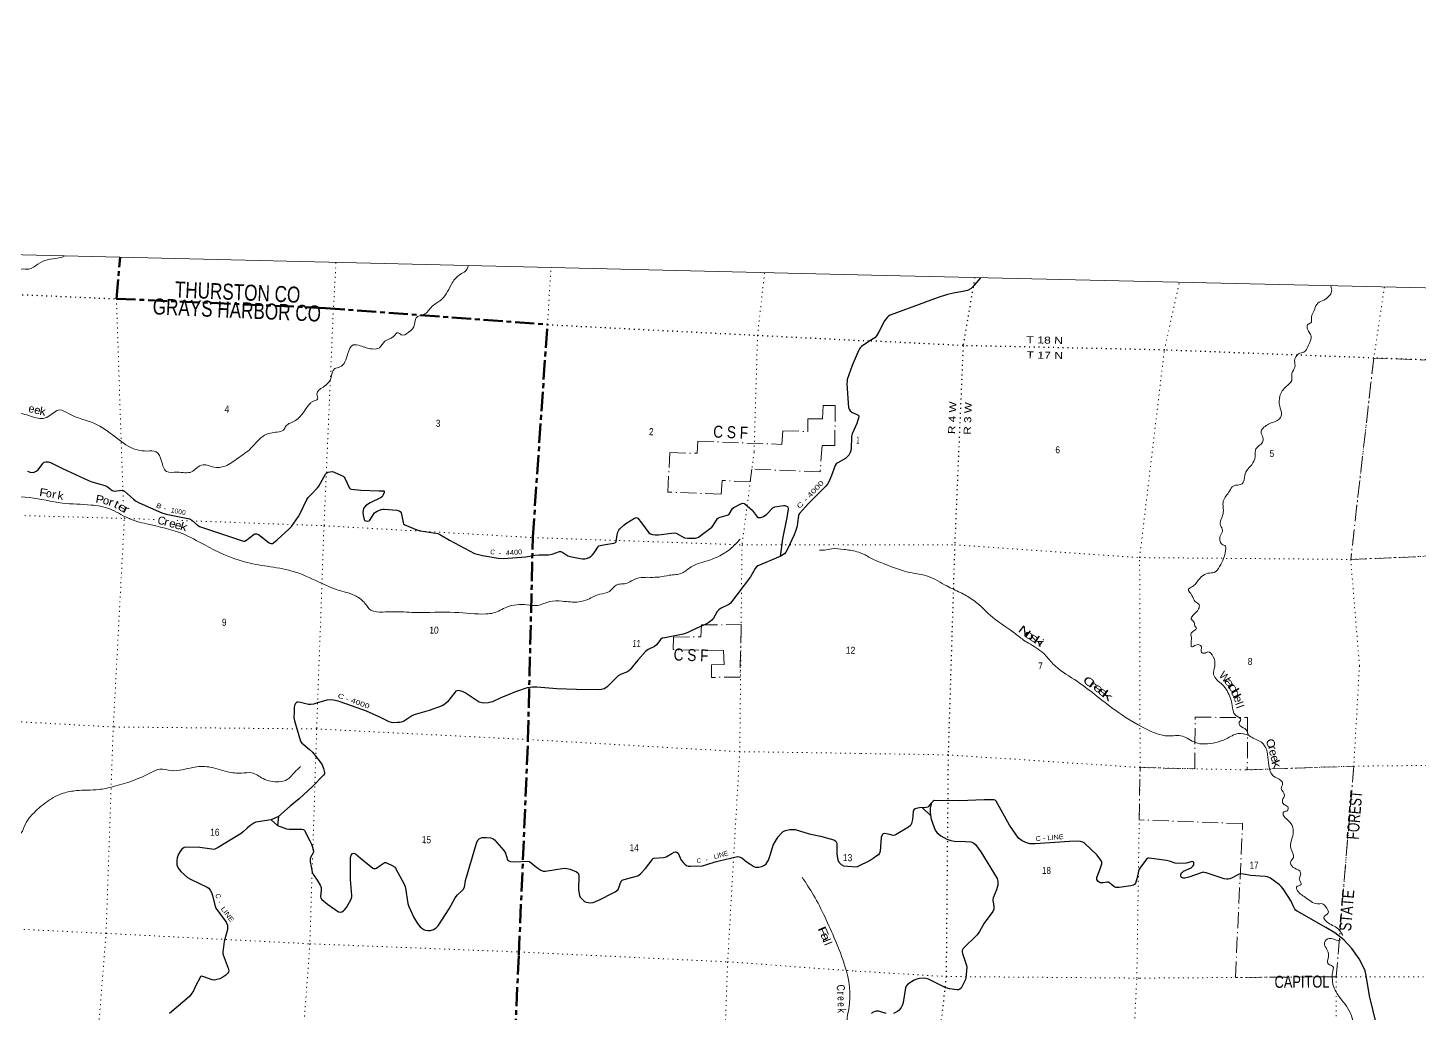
# Model space of a CAD drawing. Header units: feet. Extents: x -757852 to -501257, y -360805 to -170898.
# Drawn here: x -553669 to -518891, y -195524 to -170898 of the extents above; entities that cross this region are included whole.
import ezdxf
from ezdxf.enums import TextEntityAlignment as Align

# ---------------------------------------------------------------- set-up
doc = ezdxf.new("R2010")
doc.units = ezdxf.units.FT
doc.header["$LTSCALE"] = 80
for name, pattern in [('DOT_DASHED', [7.7, 5, -1.2, 0.3, -1.2]), ('DOTTED', [1.5, 0.3, -1.2]), ('LONG_DASH_SHORT_DASH', [9.9, 6, -1.2, 1.5, -1.2])]:
    doc.linetypes.add(name, pattern=pattern)
for name, color, linetype, lineweight in [('11', 7, 'LONG_DASH_SHORT_DASH', 60), ('29', 7, 'Continuous', 25), ('39', 7, 'Continuous', 13), ('4', 7, 'Continuous', 13), ('41', 7, 'Continuous', 13), ('44', 7, 'DOT_DASHED', 13), ('6', 7, 'DOTTED', 25), ('7', 7, 'DOTTED', 13)]:
    doc.layers.add(name, color=color, linetype=linetype, lineweight=lineweight)
doc.layers.add('12', color=7, linetype='Continuous')
doc.layers.add('30', color=7, linetype='Continuous')

msp = doc.modelspace()

# ---------------------------------------------------------------- linework, layer by layer
at = {"layer": '11'}
msp.add_line((-551454.8, -177668.9), (-551361.1, -176634.36), dxfattribs=at)
for points in [[(-551454.8, -177668.9), (-546226.89, -177900.93), (-540681.3, -178315.83)], [(-542236.73, -222653.56), (-542167.96, -220773.55), (-541996.19, -215488.89), (-541907.73, -209898.52), (-541979.91, -209890.81), (-541804.13, -204606.24), (-541642.04, -199305.26), (-541395.8, -194068.49), (-541166.67, -188684.7), (-541046.66, -183636.21), (-540681.11, -178315.84)]]:
    msp.add_lwpolyline(points, dxfattribs=at)
at = {"layer": '29'}
for p, q in [((-531304.74, -190388.9), (-531108.47, -190580.91)), ((-547403.38, -190607.27), (-547589.61, -190694.75))]:
    msp.add_line(p, q, dxfattribs=at)
for points in [[(-529858.32, -177144.86), (-530065.53, -177391.56), (-530091.78, -177408.85), (-530181.21, -177459.07), (-530301.63, -177488.45), (-530528.24, -177526.58), (-530684.53, -177562.24), (-530916.39, -177637.08), (-532112.07, -178082.55), (-532152.52, -178105.25), (-532191.08, -178134.19), (-532253.06, -178216.85), (-532394.23, -178492.19), (-532455.72, -178594.91), (-532499.55, -178645.34), (-532618.41, -178723.53)], [(-532618.41, -178723.53), (-532830.06, -178864.5), (-532861.62, -178894.63), (-532881.7, -178917.59), (-532917.59, -178984.64), (-533062.77, -179336.58), (-533185.76, -179686.69), (-533192.34, -179729.04), (-533194.37, -179795.74), (-533151.34, -180391.23), (-533140.53, -180430.6), (-533111.18, -180468.71), (-533068.15, -180500.28), (-532916.88, -180575.29), (-532898.91, -180594.98), (-532898.91, -180623.68), (-532943.58, -180784.24), (-533065.28, -181046.97), (-533078.38, -181110.18), (-533090.26, -181424.08), (-533111.18, -181509.01), (-533148.47, -181575.01), (-533177.15, -181609.45), (-533232, -181659.3), (-533438.19, -181774.47), (-533461.14, -181797.42), (-533487.7, -181832.2), (-533581.4, -182088.35), (-533647.59, -182247.98), (-533679.14, -182305.38), (-533719.51, -182355.84), (-534153.46, -182787.5), (-534376.19, -183032.87), (-534396.27, -183060.14), (-534402.61, -183083.34), (-534427.01, -183268.17), (-534439.29, -183355.72), (-534462.24, -183427.47), (-534489.48, -183499.57), (-534515.18, -183566.7), (-534684.54, -183947.26), (-534719.75, -184002.2), (-534759.12, -184041.97), (-534859.99, -184114.62)], [(-553674.09, -181981.19), (-553612.3, -182001.16), (-553537.71, -182008.33), (-553514.76, -182002.59), (-553463.14, -181978.2), (-553414, -181943.27), (-553295.37, -181788.2), (-553259.47, -181755.79), (-553216.44, -181741.44), (-553159.07, -181747.18), (-553105.88, -181763.19), (-552805.79, -181911.18), (-552149.33, -182212.12), (-552069.06, -182243.65), (-551860.04, -182301.02)], [(-551860.04, -182301.02), (-551744.92, -182332.62), (-551684.19, -182358.84), (-551558.63, -182459.6), (-551532.66, -182471.81), (-551512.58, -182474.68), (-551311, -182453.69), (-551283.1, -182463.2), (-551254.41, -182474.68), (-551029.96, -182677.86), (-550976.17, -182721.48), (-550887.25, -182773.14), (-550319.63, -183017.96), (-550236.1, -183047.2), (-550167.25, -183064.42), (-549627.16, -183172.52), (-549573.49, -183200.73), (-549427.19, -183324.13), (-549373.82, -183357.98), (-549306.72, -183384.39), (-548277.39, -183724.68), (-548248.23, -183727.32), (-548228.15, -183723.02), (-548010.15, -183550.83), (-547992.94, -183543.65), (-547957.18, -183542.79), (-547906.88, -183562.31), (-547637.9, -183767.61), (-547617.16, -183778.98), (-547585.61, -183786.16), (-547545.45, -183781.85), (-547528.24, -183768.94), (-547433.71, -183692.51), (-547146.72, -183429.53), (-547080.75, -183358.56), (-546902.91, -183114.63), (-546866.36, -183049.65), (-546692.86, -182686.11), (-546659.09, -182633.95), (-546584.64, -182559.06), (-546432.48, -182395.75), (-546398.95, -182350.76), (-546228.82, -182051.38), (-546197.68, -182019.89), (-546168.58, -182005.47), (-546114.08, -181991.12), (-546056.71, -181988.25), (-546012.26, -181998.84), (-545921.05, -182046.65)], [(-545921.05, -182046.65), (-545787.07, -182105.91), (-545762.28, -182129.88), (-545741.17, -182151.82), (-545630.78, -182403.9), (-545612.09, -182421.58), (-545574.8, -182430.19), (-545345.56, -182450.96), (-544884.91, -182470.76), (-544771.62, -182468.94), (-544762.27, -182480.87), (-544763.02, -182511.99), (-544794.57, -182589.47), (-544811.78, -182615.3), (-544852.79, -182642.44), (-545107.91, -182767.03), (-545227.71, -182847.75), (-545256.4, -182876.45), (-545276.74, -182913.2), (-545290.82, -182956.8), (-545293.69, -182999.85), (-545286.78, -183076.12), (-545262.14, -183183.51), (-545256.4, -183200.73), (-545247.79, -183209.34), (-545224.15, -183222.14), (-545167.48, -183229.43), (-545138.79, -183217.95), (-545121.26, -183201.72), (-545004.35, -183022.46), (-544978.15, -182999.85), (-544940.86, -182979.76), (-544834.73, -182936.71), (-544791.7, -182928.1), (-544759.67, -182927.9), (-544441.94, -182949.34), (-544384.37, -182966.85), (-544364.3, -182982.63), (-544338.47, -183018.5), (-544326.46, -183051.94), (-544290.81, -183263.96), (-544275.37, -183291.13), (-544243.81, -183316.96), (-543946.8, -183440.87), (-543853.7, -183470.5), (-543422.67, -183536.23), (-543351.71, -183568.07), (-543128.81, -183700.22), (-542504.93, -184032.83), (-542405.1, -184063.12), (-542301.84, -184086.08), (-541911.72, -184154.95), (-541779.93, -184159.74), (-541221.91, -184116.74), (-540993.8, -184078.91), (-540899.34, -184071.81), (-540651.76, -184069.92), (-540566.4, -184055.95), (-540383.08, -183987.84), (-540342.66, -183987.07), (-540296.76, -184007.16), (-540166.97, -184090.12), (-540073.02, -184119.08), (-539943.94, -184147.78), (-539803.38, -184170.74), (-539747.3, -184169.64), (-539702.98, -184156.39), (-539639.88, -184131.99), (-539591.11, -184103.29), (-539550.96, -184071.73), (-539509.98, -184018.58), (-539421.87, -183873.71), (-539395.19, -183847.35), (-539364.5, -183833.54), (-539227.73, -183813.91), (-539017.42, -183774.7), (-538977.26, -183763.22), (-538961.26, -183747.9), (-538934.52, -183570.46)], [(-538934.52, -183570.46), (-538924.03, -183500.87), (-538894.07, -183450.41), (-538868.26, -183421.72), (-538767.86, -183324.14), (-538722.17, -183286.8), (-538501.09, -183151.96), (-538454.64, -183134.23), (-538420.77, -183149.09), (-538325.42, -183265.26), (-538143.32, -183515.97), (-538105.23, -183543.68), (-538053.6, -183560.9), (-537987.62, -183569.51), (-537900.45, -183570.37), (-537514.32, -183520.73), (-537461.18, -183527.4), (-537251.27, -183643.67), (-537175.84, -183655.61), (-536980.78, -183652.74), (-536943.49, -183644.13), (-536904.9, -183627.32), (-536567.72, -183381.53), (-536535.09, -183339.56), (-536428.3, -183164.16), (-536401.35, -183140.47), (-536366.92, -183126.12), (-536185.75, -183079.63), (-536163.26, -183065.86), (-536140.31, -183048.64), (-536058.95, -182914.64), (-536019.84, -182885.06), (-535847.72, -182791.8), (-535799.7, -182780.05), (-535761.66, -182788.93), (-535747.32, -182797.54), (-535560.27, -182951.18), (-535434.66, -183121.82), (-535416.4, -183134.66), (-535357.56, -183132.45), (-535322.78, -183127.56), (-535279.76, -183113.21), (-535193.19, -183051.97), (-535044.54, -182897.98), (-534999.8, -182871.98), (-534777.77, -182839.51), (-534749.84, -182839.93), (-534706.06, -182849.19), (-534683.11, -182863.54), (-534668.77, -182880.76), (-534662.19, -182913.88), (-534660.16, -182932.78), (-534701.67, -183181.01), (-534804.28, -183672.59), (-534859.99, -184114.62)], [(-534859.99, -184114.62), (-535420.32, -184346.88), (-535456.86, -184372.41), (-535486.3, -184410.01), (-535608.81, -184619.54), (-536105.9, -185281), (-536118.8, -185296.06), (-536144.56, -185311.24), (-536351.16, -185412.29), (-536397.78, -185445.93), (-536434.34, -185486.91), (-536527.05, -185649.14), (-536569.16, -185697.84), (-536615.06, -185735.15), (-536673.87, -185776.76), (-536734.29, -185808.76), (-536942.68, -185897.88), (-537134.28, -185992.71), (-537230.11, -186032), (-537287.75, -186048.67), (-537746.71, -186140.51), (-537809.82, -186154.86), (-537843.73, -186178.77), (-537953.25, -186315.57), (-538004.93, -186359.29), (-538162.65, -186438.97), (-538229.91, -186488.41), (-538419.67, -186700.67), (-538613.02, -186931.14), (-538641.7, -186962.71), (-538682.86, -186992.24), (-538851.1, -187060.28), (-538913.58, -187097.1), (-538940.03, -187119.11), (-539125.53, -187313.02), (-539198.2, -187377.39), (-539264.18, -187414.7), (-539327.28, -187437.66), (-539406.89, -187445.22), (-539954.24, -187438.06), (-540445.1, -187419.77), (-540948.01, -187374.52), (-541056.39, -187375.29), (-541108.65, -187381.7), (-541186.1, -187396.05), (-541478.49, -187495.07), (-541844.59, -187643.97), (-542058.14, -187738.99), (-542097.47, -187750.48), (-542164.27, -187767.69), (-542267.54, -187773.43), (-542322.04, -187767.69), (-542385.24, -187747.67), (-542740.66, -187516.2), (-542786.75, -187489.32), (-542835.51, -187472.1), (-542907.22, -187460.62), (-542935.91, -187466.36), (-542967.65, -187480.18), (-542999.02, -187512.27), (-543086.2, -187629.21), (-543176.86, -187744.73), (-543242.84, -187802.12), (-543314.24, -187844.85), (-543639.63, -187956.18), (-543982.93, -188056.1), (-544057.78, -188082.06), (-544278.39, -188231.16), (-544335.76, -188251.25), (-544375.91, -188259.14), (-544430.42, -188262.73), (-544542.29, -188265.6), (-544582.45, -188262.73), (-544637.4, -188245.51), (-544873.41, -188124.77), (-545201.67, -187976.32), (-545696.65, -187800.9), (-545912.02, -187726.79), (-546026.76, -187698.09), (-546109.93, -187693.31), (-546193.14, -187698.09), (-546454.17, -187779.88), (-546531.62, -187801.4), (-546597.6, -187808.58), (-546654.73, -187807), (-546850.03, -187756.92), (-546911.65, -187750.34), (-546944.69, -187751.18), (-546979.11, -187788.49), (-547002.06, -187834.41), (-547007.92, -187887.66), (-547013.27, -188003.21)], [(-547013.27, -188003.21), (-547019.27, -188132.87), (-547001.89, -188217.97), (-546853.17, -188722.01), (-546838.55, -188748.44), (-546815.88, -188773.67), (-546795.52, -188789.23), (-546624.22, -188935.05), (-546551.7, -189000.98), (-546370.24, -189233.27), (-546310.74, -189319.53), (-546279.18, -189407.06), (-546256.24, -189510.38), (-546256.24, -189543.38), (-546275.85, -189579.16), (-546552.97, -189858.41), (-546882.83, -190171.01), (-547112.42, -190348.38), (-547403.38, -190607.27)], [(-522036.9, -192841.37), (-522086.23, -192727.3), (-522288.64, -192415.24), (-522340.94, -192354.04), (-522377.8, -192318.79), (-522610.37, -192148.8), (-522678.28, -192117.05), (-522740.5, -192105.4), (-523104.27, -192082.6), (-523282.74, -192047.53), (-523346.79, -192042.22), (-523388.78, -192049.94), (-523585.77, -192153.08), (-523622.54, -192165.68), (-523663.51, -192172.91), (-523702.07, -192175.32), (-523767.41, -192165.12), (-524214.18, -192017.4), (-524264.18, -192005.38), (-524288.89, -192002.93), (-524317.81, -192007.75), (-524644.37, -192123.6), (-524746.77, -192147.6), (-524782.92, -192147.6), (-524806.07, -192142.35), (-524831.12, -192130.72), (-524843.17, -192113.84), (-524850.4, -192094.55), (-524847.81, -192056.32), (-524831.12, -192014.99), (-524809.43, -191995.7), (-524783.03, -191977.89), (-524589.04, -191889.7), (-524537.11, -191838.97), (-524522.65, -191812.45), (-524519.56, -191789.27), (-524523.86, -191753.38), (-524539.52, -191737.71), (-524558.12, -191731.56), (-524714.45, -191772.66), (-524914.27, -191787.14), (-524992.55, -191777.43), (-525128.75, -191724.45), (-525205.99, -191707.8), (-525637.29, -191648.99), (-525662.55, -191648.49), (-525703.52, -191675.02), (-525874.39, -191898.95), (-525896.32, -191940.24), (-525948.87, -192166.46), (-525983.08, -192275.39), (-526009.61, -192311.51), (-526028.86, -192321.2), (-526099.11, -192340.75), (-526390.35, -192386.3), (-526470.92, -192380.66), (-526520.49, -192359.78), (-526573.75, -192316.76), (-526633.76, -192263.33), (-526655.45, -192251.28), (-526692.49, -192246.28), (-526792.81, -192268.16), (-526852.18, -192265.1), (-526886.8, -192251.28), (-526922.95, -192224.76), (-526947.05, -192181.36), (-526946.81, -192128.93), (-526866.03, -191920.07), (-526826.55, -191793.16), (-526821.73, -191747.35), (-526835.56, -191709.52), (-526944.15, -191568.86), (-527251.9, -191280.8), (-527295.28, -191251.86), (-527355.07, -191232.68), (-527420.6, -191227.75), (-527630.98, -191231.48), (-528492.97, -191295.23), (-528620.75, -191288.03), (-528721.96, -191259.1), (-528818.36, -191213.29), (-528905.58, -191150.41), (-529127.47, -190824.6), (-529467.84, -190223.51), (-529489.53, -190199.39), (-529521.37, -190188.76), (-529767.22, -190192.6), (-530382.21, -190214.27), (-531012.52, -190209.23), (-531042.75, -190224.76), (-531084.63, -190263.23)], [(-531084.63, -190263.23), (-531156.02, -190354.96), (-531175.3, -190371.84), (-531211.05, -190381.9), (-531378.6, -190394.41), (-531430.75, -190403.18), (-531487.38, -190416.45), (-531518.89, -190438.06), (-531536.31, -190481.81), (-531554.35, -190680.68), (-531581.37, -190785.35), (-531607.88, -190833.58), (-531656.96, -190878.74), (-531965.75, -191061.42), (-531999.2, -191074.79), (-532040.46, -191083.12), (-532161.59, -191049.19), (-532252.53, -191037.31), (-532290.25, -191040.84), (-532315.19, -191066.25), (-532337.29, -191131.95), (-532363.39, -191476.14), (-532381.35, -191527.42), (-532406.77, -191562.94), (-532447.73, -191594.28), (-532536.9, -191656.97), (-532616.43, -191707.61), (-532935.89, -191862.48)], [(-531084.63, -190263.23), (-531110.86, -190399.37), (-531115.05, -190494.8), (-531107.82, -190584.01), (-531088.87, -190674.14), (-530992.13, -190948.1), (-530949.72, -191005.24), (-530847.54, -191087.94), (-530693.3, -191174.74), (-530596.91, -191208.5), (-530505.06, -191223.67), (-530231.4, -191232.86), (-530095.64, -191242.25), (-530029.07, -191269.87), (-529984.79, -191309.77), (-529848.38, -191491.54), (-529442.55, -192156.07), (-529421.39, -192233.27), (-529423.27, -192324.85), (-529459.91, -192443.55), (-529537.73, -192644.31), (-529547.37, -192687.71), (-529548.53, -192712.59), (-529530.64, -192787.75), (-529519.66, -192879.41), (-529523.28, -192926.42), (-529546.54, -192982.67), (-529762.71, -193273.62), (-529884.77, -193485.8), (-529940.65, -193565.87), (-530289.24, -193906.79), (-530300.48, -193928.24), (-530310.11, -193957.18), (-530310.11, -193995.76), (-530307.18, -194035.14), (-530201.67, -194333.31), (-530198.39, -194371.26), (-530223.36, -194649.17), (-530233, -194680.52), (-530246.92, -194714.19), (-530336.62, -194895.11), (-530370.36, -194924.04), (-530406.66, -194936.52), (-530435.43, -194938.51), (-530634.25, -194918.02), (-530721.61, -194893.71), (-531157.2, -194676.91), (-531222, -194653.26), (-531282.52, -194645.56), (-531383.74, -194655.2), (-531448.81, -194672.08), (-531513.33, -194695.87), (-531668.11, -194802.28), (-531713.9, -194852.92), (-531732.65, -194890), (-531786.04, -195260.98), (-531804.28, -195312.24), (-531840.43, -195384.57), (-531886.22, -195447.26), (-531927.73, -195485.93), (-532033.22, -195529.24)], [(-547589.61, -190694.75), (-547965.91, -190752.99), (-548021.26, -190772.09), (-548123.68, -190841.95), (-548185.79, -190896.18), (-548275.71, -190985.44), (-548336.37, -191030.57), (-548416.27, -191083.02), (-548915.4, -191381.48), (-548998.59, -191421.66), (-549033.01, -191430.27), (-549065.78, -191429.1), (-549371.09, -191379.68), (-549709.12, -191372.01), (-549758.75, -191385.79), (-549821.86, -191428.84), (-549864.89, -191480.5), (-549902.49, -191549.98), (-549936.6, -191641.21), (-549945.21, -191710.08), (-549941.95, -191815.09), (-549907.92, -191899.49), (-549841.34, -191981.88), (-549678.11, -192129.59), (-549606.72, -192175), (-549187.97, -192371.36), (-549147.75, -192403.14), (-549107.59, -192449.06), (-549078.91, -192506.46), (-549049.65, -192581.07), (-548998.59, -192827.88), (-548969.04, -192902.56), (-548708.86, -193248.3), (-548680.34, -193324.19), (-548674.44, -193386.05), (-548680.17, -193434.84), (-548763.83, -193733.54), (-548792.05, -193995.88), (-548792.05, -194041.8), (-548784.03, -194069.45), (-548661.29, -194401.71), (-548645.75, -194465.11), (-548654.36, -194496.67), (-548677.31, -194531.11), (-548723.21, -194577.03), (-548790.76, -194621.02), (-548869.5, -194663.12), (-548941.21, -194686.08), (-549004.32, -194697.56), (-549061.33, -194693), (-549268.23, -194614.34), (-549331.32, -194601.41), (-549352.22, -194615.64), (-549479.8, -194845.05), (-549526.38, -194968.74), (-549584.98, -195052.69), (-549629.65, -195106.5), (-550128.18, -195530.85)], [(-547403.38, -190607.27), (-547424.27, -190834.44), (-547589.61, -190694.75)], [(-547424.27, -190834.44), (-547268.83, -190895.06), (-547199.99, -190915.15), (-547133.53, -190923.88), (-546818.47, -190923.76), (-546779.43, -190933.84), (-546749.63, -190961.07), (-546615.83, -191216.45), (-546574.65, -191299.71), (-546543.09, -191400.15), (-546528.75, -191486.25), (-546532.97, -191517.85), (-546603.33, -191629.74), (-546613.41, -191677.58), (-546614.81, -191735.92), (-546561.03, -192002.62), (-546528.75, -192070.25), (-546438.6, -192195.95), (-546359.51, -192325.67), (-546339.43, -192383.06), (-546332.92, -192441.35), (-546351.13, -192614.21), (-546342.29, -192648.52), (-546316.48, -192685.83), (-546174.23, -192796.37), (-545902.85, -192988.17), (-545860.38, -192995.77), (-545823.09, -192990.03), (-545774.32, -192964.2), (-545751.37, -192944.4), (-545705.48, -192886.71), (-545585, -192671.48), (-545567.79, -192619.82), (-545567.79, -192579.01), (-545603.24, -192185.79), (-545604.73, -191648.17), (-545590.74, -191576.64), (-545556.32, -191536.46), (-545518.72, -191526.79), (-545481.74, -191542.2), (-545363.17, -191644.16), (-545045.72, -191900.93), (-545027.07, -191907.39), (-545006.15, -191909.88), (-544976.87, -191906.67), (-544951.06, -191898.06), (-544862.94, -191836.62)], [(-539057.07, -192527.73), (-538989, -192493.11), (-538912.28, -192432.81), (-538837.31, -192226.68), (-538815.26, -192202.26), (-538783.71, -192187.91), (-538705.76, -192166.47), (-538421.03, -192088.69), (-538350.56, -192044.42), (-538225.6, -191906.72), (-538066.57, -191690), (-538046.49, -191661.3), (-538019.19, -191650.45), (-537775.5, -191636.41), (-537713.74, -191618.25), (-537568.95, -191533.16), (-537510.07, -191497.72), (-537478.52, -191491.98), (-537453.79, -191496.83), (-537409.67, -191523.55), (-537337.5, -191698.11), (-537283.46, -191767.48), (-537246.17, -191801.92), (-537203.14, -191833.49), (-537165.85, -191850.71), (-537101.9, -191853.07), (-536801.83, -191837.96), (-536692.54, -191811.96), (-536490.73, -191742.5), (-536391.34, -191714.39), (-535966.79, -191613.95), (-535929.5, -191611.08), (-535889.42, -191615.66), (-535817.63, -191645.51), (-535709.69, -191731.43), (-535599.63, -191810.53), (-535519.31, -191862.18), (-535479.15, -191873.66), (-535449.83, -191876.73), (-535395.96, -191873.66), (-535324.25, -191859.31), (-535252.53, -191827.74), (-535215.35, -191794.08), (-535157.87, -191701.47), (-535103.72, -191552.32), (-535034.49, -191321.93), (-534980.02, -191222.21), (-534911.18, -191116.03), (-534833.72, -191024.2), (-534784.96, -190984.02), (-534726.13, -190956.62), (-534624.32, -190932.36), (-534529.66, -190929.49), (-534484.35, -190934.49), (-534139.47, -191040.95), (-533854.38, -191098.07), (-533525.67, -191193.52), (-533473.53, -191225.26), (-533459.69, -191242.31), (-533445.35, -191273.87), (-533447.28, -191547.86), (-533422.4, -191692.87), (-533393.72, -191753.13), (-533337.77, -191809.43), (-533281.84, -191839.23), (-533179.29, -191852.36), (-532935.89, -191862.48)], [(-544862.94, -191836.62), (-544761.73, -191766.05), (-544741.65, -191757.44), (-544722.57, -191761.61), (-544529.38, -191847.12), (-544508.54, -191862.43), (-544497.06, -191876.78), (-544480.74, -191900.57), (-544256.88, -192317.05), (-544236.91, -192369.76), (-544231.06, -192395.97), (-544169.53, -192785.67), (-544147.87, -192859.44), (-544016.8, -193134.54), (-543926.99, -193285.61), (-543860.64, -193366.7), (-543820.86, -193403.27), (-543772.09, -193434.84), (-543734.8, -193452.06), (-543674.58, -193458.41), (-543602.85, -193454.93), (-543528.27, -193429.1), (-543465.16, -193391.79), (-543415.57, -193343.95), (-543138.62, -192913.68), (-542984.38, -192644.45), (-542925.87, -192565.29), (-542816.87, -192466.28), (-542786.57, -192432.32), (-542756.63, -192373.01), (-542725.46, -192207.84), (-542442.02, -191246.12), (-542409.53, -191190.65), (-542386.59, -191164.82), (-542357.9, -191147.6), (-542315.91, -191137.5), (-542214.47, -191130.39), (-542102.6, -191138.99), (-542042.45, -191158.19), (-542002.2, -191187.78), (-541770.41, -191460.74), (-541732.56, -191523.55), (-541677.02, -191687.63), (-541658.19, -191707.43), (-541643.63, -191718.7), (-541603.47, -191730.18), (-541494.13, -191745.24), (-541170.33, -191725.88), (-541125.7, -191735.31), (-540946.42, -191887.31), (-540846.18, -191952.59), (-540785.95, -191975.55), (-540726.13, -191977.58), (-540263.87, -191900.94), (-540195.97, -191907.94), (-540114.71, -191926.76), (-539956.94, -191988.46), (-539915.58, -192021.36), (-539893.83, -192071.68), (-539902.61, -192442.39), (-539879.49, -192582.51), (-539862.28, -192625.56), (-539824.87, -192669.21), (-539756.14, -192731.74), (-539715.98, -192748.96), (-539662.96, -192760.51), (-539601.24, -192763.31), (-539538.13, -192754.7), (-539366.19, -192684.95), (-539057.07, -192527.73)], [(-519053.49, -196790.51), (-519333.11, -196509.1), (-519764.05, -196101.72), (-519887.7, -195940.96), (-519926.26, -195868.62), (-519965.82, -195776.58), (-520134.67, -195091.87), (-520212.12, -194583.52), (-520241.96, -194467.74), (-520287.75, -194354.41), (-520386.91, -194164.58), (-520572.12, -193910.76), (-520773.55, -193690.18), (-520996.28, -193520.15), (-521221.47, -193378.95), (-521942.81, -192978.24), (-521981.95, -192949.92), (-521999.57, -192927.68), (-522036.9, -192841.37)], [(-532211.56, -195529.24), (-532368.64, -195479.19), (-532409.17, -195471.37), (-532462.19, -195476.2), (-532512.8, -195490.66), (-532552.78, -195507.26), (-532582.69, -195529.24)]]:
    msp.add_lwpolyline(points, dxfattribs=at)
at = {"layer": '39'}
for points in [[(-555319.29, -176537.21), (-555218.29, -176651.35), (-555071.01, -176799.62), (-555009.13, -176990.16), (-554948.27, -177051.92), (-554773.58, -176973.52), (-554586.02, -177032.2), (-554298.01, -177093.23), (-554031.25, -177031.05), (-553823.81, -176927.26), (-553640.96, -176929.51), (-553420.95, -176803.88), (-553181.18, -176692.79), (-552894.75, -176649.17), (-552735.27, -176599.6)], [(-563402.3, -182885.52), (-563395.58, -182793.48), (-563179.86, -182593.32), (-562906.05, -182573.55), (-562636.72, -182573.79), (-562223.33, -182344.04), (-561564.6, -181936.94), (-561355.95, -181867.37), (-561192.29, -181744.45), (-560961.76, -181598.95), (-560767.53, -181372.14), (-560561.21, -181316.59), (-560165.64, -181160.86), (-559880.84, -181101.11), (-559432.55, -181183.98), (-558965.32, -181144.58), (-558615.38, -180963.63), (-558233.81, -180719.06), (-558057.19, -180558.22), (-557842.43, -180571.27), (-557670.26, -180428.43), (-557309.44, -180298.04), (-556947.42, -180201.87), (-556619.26, -180092.84), (-556063.28, -180125.91), (-555733.85, -180306.59), (-555499.1, -180324.13), (-555147.47, -180414.81), (-554758.29, -180619.01), (-554466.83, -180704.26), (-554101.67, -180559.88), (-553693.92, -180571.39), (-553318.19, -180662.63), (-553158.27, -180614.05), (-552874.9, -180443.63), (-552656.04, -180539.26), (-551998.48, -180783.91), (-551489.82, -181121.66), (-550926.64, -181448.6), (-550692.07, -181474.18), (-550457.42, -181495.75), (-550326.22, -181730.15), (-550203.53, -181984.46), (-549934.62, -182002.8), (-549576.63, -181993.04), (-549451.88, -181901.4), (-549285.18, -181820.79), (-549023.24, -181879.2), (-548739.2, -181851.62), (-548417, -181653.94), (-548091.63, -181406.04), (-547750.31, -181078.05), (-547432.95, -181000.96), (-547281.02, -180950.18), (-547218.5, -180855.08), (-546982.04, -180713.74), (-546606.04, -180277.93), (-546542.69, -180233.13), (-546428.93, -180181.47), (-546443.95, -180050.36), (-546287.1, -179874.98), (-546093.14, -179660.23), (-545994.95, -179415.08), (-545867.36, -179373.8), (-545672.65, -179040.38), (-545534.89, -178822.31), (-545360.55, -178844.47), (-545060.86, -178921.87), (-544877.26, -178891.95), (-544748.91, -178731.99), (-544526.98, -178610.43), (-544414.24, -178516.5), (-544335.11, -178570.65), (-544158.93, -178514.4), (-544001.27, -178304.84), (-543965.33, -178142.73), (-543776.62, -178066.66), (-543560.67, -177856.45), (-543321.45, -177682.99), (-543058.51, -177268.68), (-542860.68, -177060.05), (-542732.2, -176980.57), (-542659.02, -176843.2)], [(-523160.92, -188575.34), (-523216.16, -188442.18), (-523372.07, -188330.33), (-523393.76, -188275.86), (-523350.89, -188193.76), (-523474.65, -188082.17), (-523563.18, -187838.14), (-523617, -187631.85), (-523806.35, -187319.39), (-524029.42, -187056.19), (-524001.76, -186863.37), (-524035.99, -186615.75), (-524171.72, -186494.01), (-524260.46, -186529.5), (-524330.62, -186504.81), (-524333.54, -186366.03), (-524475.93, -186322.66), (-524574.82, -186372.15), (-524591.99, -186255.38), (-524584.96, -186128.75), (-524590.22, -186030.17), (-524456.55, -185904.55), (-524506.13, -185819.69), (-524515.69, -185757.28), (-524589.38, -185670.22), (-524546.5, -185586.1), (-524402.45, -185418.34), (-524391.59, -185315.87), (-524489.46, -185236.66), (-524570.66, -185081.17), (-524655.9, -184929.67), (-524558.86, -184860.06), (-524471.83, -184786.35), (-524327.72, -184610.54), (-524172.28, -184529.34), (-524017.33, -184508.45), (-523879.46, -184360.75), (-523779.41, -184164.47), (-523731.54, -183957.73), (-523746.64, -183832.93), (-523800.8, -183818.42), (-523864.47, -183735.47), (-523859.28, -183586.7), (-523803.97, -183456.43), (-523857.31, -183337.36), (-523792.71, -183048.31), (-523786.13, -182724.6), (-523631.39, -182476.48), (-523531.87, -182348.58), (-523316.34, -182293.99), (-523258.82, -182137.6), (-523199.13, -181961.11), (-523077.38, -181817.3), (-522991.36, -181616.89), (-522969.67, -181415.98), (-522805.58, -181256.41), (-522794.61, -181139.87), (-522843.77, -181000.72), (-522796.8, -180908.59), (-522552.38, -180759.72), (-522354.42, -180638.64), (-522331.61, -180550.34), (-522376.29, -180352.91), (-522372.31, -180103.59), (-522215.6, -179861.52), (-522077.69, -179707.78), (-522072.34, -179538.91), (-521996.66, -179374.61), (-522003.48, -179219.72), (-521903.6, -179045.57), (-521770.56, -179000.38), (-521662.77, -178842.37), (-521588.48, -178599.65), (-521679.62, -178430), (-521680.77, -178321.4), (-521597.92, -178267.77), (-521578.82, -178139.22), (-521502.72, -177922.65), (-521427.21, -177778.47), (-521273.83, -177703.28), (-521134.23, -177589.77), (-521079.17, -177491.67), (-521101.2, -177347.73)], [(-562723.87, -182722.96), (-562692.97, -182916.48), (-562147.64, -183319.45), (-561599.53, -183517.29), (-560659.31, -183965.68), (-560419, -184347.46), (-560283.85, -184670.47), (-560273.73, -184839.68), (-560083.02, -185107.65), (-559836.98, -185244.15), (-559526.08, -185271.51), (-559368.04, -185303.36), (-559079.6, -185259.79), (-558822.62, -185014.32), (-558562.2, -184879.57), (-557869.31, -184730.76), (-557297.9, -184361.86), (-556781.18, -183838.8), (-556191.78, -183387.85), (-555902.91, -183239.68), (-555836.98, -183170.81), (-555780.28, -182981.02), (-555510.69, -182711.71), (-555169.39, -182556.72), (-554510.87, -182588.16), (-553623.62, -182637), (-552804.77, -182774.77), (-552086.36, -182823.7), (-551624.29, -182918.96), (-551173.35, -183146.73), (-550700.45, -183294.54), (-549789.83, -183547.11), (-549265.41, -183812.8), (-548256.47, -184244.68), (-547684.19, -184354.58), (-547065.9, -184473.6), (-546387, -184750.93), (-545869.35, -184962.15), (-545464.56, -185100.33), (-545241.7, -185282.55), (-545094.84, -185448.92), (-544794.55, -185500.18), (-544535.03, -185490.13), (-544000.82, -185508.62), (-542993.78, -185505.94), (-542208.83, -185546.36), (-542027.38, -185522.42), (-541692.3, -185375.34), (-541196.48, -185316.48), (-540925.52, -185332.86), (-540627.83, -185237.2), (-540314.02, -185226.41), (-539894.36, -185244.23), (-539667.77, -185181.12), (-539371.33, -185053.25), (-539130.54, -184984.43), (-538963.97, -184823.35), (-538687.54, -184777.49), (-538549.01, -184698.24), (-538340.59, -184638.73), (-537881.97, -184623.26), (-537635.76, -184580.72), (-537320.92, -184525.7), (-537092.17, -184370.1), (-536656.23, -184207.25), (-536286.63, -184044.88), (-536117.02, -183926.12), (-535864.06, -183680.55)], [(-532742.6, -184065.8), (-532950.85, -183989.85), (-533267.12, -183934.2), (-533574.28, -183918.99), (-533757.89, -183948.91), (-533876.46, -183948.16)], [(-523150.93, -188583.46), (-523413.91, -188537.12), (-523718.51, -188669.42), (-523974.51, -188757.87), (-524250.2, -188793.88), (-524485.15, -188761.84), (-524807.53, -188600.4), (-525169.34, -188595.5), (-525702.75, -188428.36), (-526499, -187943.41), (-527508.19, -187185.28), (-528043.86, -186794.91), (-528283, -186529.57), (-528656.91, -186275.22), (-528816.91, -186171.38), (-529046.67, -185992.59), (-529610.31, -185579.87), (-529779.9, -185417.65), (-530063.51, -185184.13), (-530359.66, -185010.84), (-530700.11, -184847.24), (-531152.56, -184610.37), (-531626.19, -184510.06), (-532227.68, -184308.19), (-532610.34, -184144.26), (-532742.6, -184065.8)], [(-520798.96, -193585.75), (-520845.83, -193502.47), (-520983.45, -193364.63), (-521135.61, -193287), (-521266.87, -193106.98), (-521171.81, -193033.34), (-521228.7, -192855.92), (-521314.63, -192790.89), (-521431.22, -192789.95), (-521735.53, -192632.69), (-521949.03, -192429.89), (-521960.66, -192375.5), (-521839.51, -192308.1), (-521886.68, -192170.98), (-521853.69, -192066.67), (-521877.05, -191969.96), (-522045.17, -191876.12), (-522100.31, -191730.89), (-522035.24, -191636.9), (-522095.71, -191403.15), (-522040.59, -191041.62), (-522067.09, -190834.29), (-522208.53, -190670.27), (-522291.87, -190532.87), (-522275.46, -190490.77), (-522184.78, -190463.34), (-522175.97, -190366.88), (-522271.98, -190305.79), (-522307.29, -190194.91), (-522254.12, -190080.71), (-522337.17, -189905.1), (-522306.09, -189788.71), (-522349.68, -189707.93), (-522529.77, -189601.92), (-522650.64, -189332.52), (-522770.84, -188817.75), (-522834.67, -188754.9), (-523036.9, -188652.74), (-523160.92, -188575.34)], [(-554093.03, -191111.26), (-553841.73, -191022.56), (-553721.49, -190779.94), (-553514.26, -190513.2), (-553171.83, -190223.45), (-552783.3, -190025.31), (-552456.22, -189962.52), (-551900.84, -189935.23), (-551529.29, -189861.41), (-550588.49, -189511.18), (-550369.37, -189423.75), (-550084.82, -189460.56), (-549544.34, -189382.63), (-549142.05, -189369.88), (-548676.53, -189489.36), (-548325.59, -189523.69), (-548074.25, -189519.49), (-547788.12, -189660.94), (-547396.03, -189740.48), (-547183.7, -189685.08), (-547006.66, -189506.15), (-546850.56, -189362.93)], [(-533487.24, -193695.69), (-534031.77, -192570.55), (-534314.86, -192127.42)], [(-533390.36, -199260.9), (-533246.4, -199042.27), (-533204.55, -198713.34), (-533161.38, -198070.61), (-533186.08, -197579.19), (-533237.77, -197382.85), (-533301.59, -197103.75), (-533377.29, -196902.84), (-533309.01, -196733.44), (-533254.52, -196551.64), (-533260.57, -196380.51), (-533166.41, -196221.77), (-533080.93, -196004.49), (-533159.44, -195837.71), (-533147.61, -195417.55), (-533243.23, -194349.14), (-533487.24, -193695.69)], [(-521405.78, -200256.71), (-521249.25, -200036.75), (-521316.13, -199851.21), (-521288.46, -199656.38), (-521053.63, -199449.12), (-521006.08, -199282.59), (-520824.39, -199185.5), (-520711.36, -199128.09), (-520745.68, -198892.54), (-520711.14, -198591.17), (-520720.74, -198279.41), (-520751.6, -197860.89), (-520714.63, -197760.64), (-520448.91, -197714.5), (-520272.32, -197754.11), (-520187.13, -197658.27), (-520075.94, -197578.72), (-520070.12, -197351.53), (-519953.64, -197111.15), (-520024.57, -196674.21), (-519924.8, -196514.14), (-519798.9, -196354.27), (-519826.07, -196231.39), (-520195.72, -195946.91), (-520500.2, -195809.74), (-520584.89, -195587.87), (-520870.77, -195133.13), (-521037.26, -194832.17), (-521061.94, -194648.98), (-521058.87, -194514.27), (-521047.56, -194355.5), (-521155.67, -194298.33), (-521176.92, -194189.57), (-521153.6, -194036.93), (-521255.9, -193754.58), (-521140.53, -193654.96), (-520907.75, -193707.09), (-520851.92, -193694.7)]]:
    msp.add_spline(points, degree=3, dxfattribs=at)
at = {"layer": '4'}
msp.add_lwpolyline([(-751809.62, -170897.83), (-720494.9, -171910.43), (-689178.81, -172879.95), (-657861.41, -173806.4), (-626542.79, -174689.77), (-595222.97, -175530.05), (-563902.02, -176327.26), (-532580.01, -177081.38), (-501256.99, -177792.41), (-505285.46, -360804.74), (-536860.21, -360087.99), (-568433.95, -359327.81), (-600006.62, -358524.19), (-631578.15, -357677.16), (-663148.48, -356786.69), (-694717.56, -355852.8), (-726285.32, -354875.48), (-757851.71, -353854.74)], close=True, dxfattribs=at)
msp.add_lwpolyline([(-751809.62, -170897.83), (-720494.9, -171910.43), (-689178.81, -172879.95), (-657861.41, -173806.4), (-626542.79, -174689.77), (-595222.97, -175530.05), (-563902.02, -176327.26), (-532580.01, -177081.38), (-501256.99, -177792.41), (-505285.46, -360804.74), (-536860.21, -360087.99), (-568433.95, -359327.81), (-600006.62, -358524.19), (-631578.15, -357677.16), (-663148.48, -356786.69), (-694717.56, -355852.8), (-726285.32, -354875.48), (-757851.71, -353854.74)], close=True, dxfattribs=at)
at = {"layer": '44'}
for points in [[(-515328.67, -183962.46), (-514767.46, -179337.8), (-520024.83, -179151.05), (-520601.34, -184183.81)], [(-537623.79, -181515.23), (-536939.69, -181530.72), (-536923.91, -181226.95), (-534821.72, -181308.49), (-534793.5, -180971.16), (-534168.16, -180988.38), (-534169.9, -180671.07), (-533801.59, -180671.21), (-533789.46, -180337.17), (-533485.44, -180339.79), (-533497.76, -181336.71), (-533812.46, -181332.75), (-533864.09, -181998.56), (-535568.01, -181923.94), (-535613.91, -182239.62), (-536316.04, -182211.66), (-536336.34, -182555.62), (-537672.05, -182501.02)], [(-523483.66, -194631.98), (-523303.42, -190785.53), (-525886.31, -190694.48), (-525867.1, -189384.25), (-524500.35, -189414.55), (-524487.97, -188126.53), (-523179.8, -188135.86), (-523186.88, -189440.55), (-520525.56, -189350.47), (-520963.18, -194615.58)]]:
    msp.add_lwpolyline(points, close=True, dxfattribs=at)
for points in [[(-535837.66, -185812.56), (-535837.66, -185875.7), (-535866.34, -187125.5), (-536579.37, -187132.19), (-536583.48, -186821.3), (-536262.2, -186809.82), (-536279.34, -186460.69), (-537535.84, -186436.74), (-537531.1, -186123.6)], [(-537531.1, -186123.6), (-536846.78, -186120.97), (-536829.01, -185819.25), (-535837.66, -185812.56)]]:
    msp.add_lwpolyline(points, dxfattribs=at)
at = {"layer": '6'}
for points in [[(-560854.29, -177283.83), (-557045.37, -177427.51), (-551454.8, -177668.9)], [(-530001.4, -177141.54), (-530290.81, -178839.87), (-530500.99, -183815.22), (-530665.11, -189068.45), (-530714.91, -194608.13), (-531272.67, -199558.59), (-531534.3, -204939.73), (-531660.54, -210231.47)], [(-540681.3, -178315.83), (-540681.11, -178315.84), (-535429.31, -178581.06), (-532618.41, -178723.53)], [(-501286.41, -179129.16), (-504246.02, -179120.14), (-509532.37, -179037.73), (-514767.46, -179337.8), (-520024.83, -179151.05), (-525259.99, -178950.41), (-530290.81, -178839.87), (-532618.41, -178723.53)]]:
    msp.add_lwpolyline(points, dxfattribs=at)
at = {"layer": '7'}
for p, q in [((-540681.11, -178315.84), (-540590.19, -176892.61)), ((-551285.29, -182727.42), (-551454.8, -177668.9)), ((-522596.25, -189421.77), (-523228.09, -189443.52))]:
    msp.add_line(p, q, dxfattribs=at)
for points in [[(-545966.82, -176764.34), (-546030.62, -177915.07), (-546265.62, -183341.58), (-546448.66, -188420.78), (-546620.38, -193789.93), (-546992.26, -198951.24), (-547063.2, -204479.65), (-547170.02, -209737.66), (-547314.4, -215312.64), (-547472.24, -220603.66), (-547546.17, -222526.76)], [(-535253.37, -177018.7), (-535429.31, -178581.06), (-535515.76, -181506.02), (-535817.08, -183820.45), (-535873.53, -188987.1), (-536177.22, -194240.52), (-536360.13, -199400.2), (-536644.35, -204766.73), (-536852.79, -210072.66)], [(-526291.79, -206739.22), (-526260.94, -205138.68), (-526209.06, -199844.34), (-525948.86, -194644.16), (-525867.1, -189384.25), (-525877.92, -184137.67), (-525259.99, -178950.41), (-524885.42, -177260.05)], [(-519759.94, -177377.6), (-520024.83, -179151.05), (-520601.34, -184183.81), (-520383.1, -186839.96), (-520525.56, -189350.47), (-520963.18, -194615.58), (-520973.11, -199944.44), (-521013.41, -205299.2), (-521071.43, -210607.57)], [(-564061.17, -182753.84), (-561901.28, -182840.38), (-556623.12, -183009.66), (-551256.05, -183158.88), (-550511.82, -183186.13)], [(-552380.03, -209662.5), (-552310.76, -204290.97), (-552140.81, -198911.72), (-551713.53, -193530.42), (-551532.63, -188370.69), (-551256.05, -183158.88), (-551262.46, -183064.31)], [(-549940.3, -183207.05), (-546265.62, -183341.58), (-541046.66, -183636.21), (-535817.08, -183820.45), (-532737.63, -183820.53)], [(-532737.63, -183820.53), (-530500.99, -183815.22), (-525877.92, -184137.67), (-520601.34, -184183.81), (-515328.67, -183962.46), (-509883.76, -183820.91), (-505930.54, -184198.34)], [(-532859.52, -189032.19), (-535873.53, -188987.1), (-541166.67, -188684.7), (-546448.66, -188420.78), (-551532.63, -188370.69), (-556832.04, -188078.21), (-561962.38, -187862.08), (-564187.07, -187837.52)], [(-523228.09, -189443.52), (-525867.1, -189384.25), (-530665.11, -189068.45), (-532859.52, -189032.19)], [(-509895.8, -189112.11), (-510144.63, -189105.54), (-515346.71, -189299.3), (-520525.56, -189350.47), (-522245.92, -189409.7)], [(-564320.32, -193218.27), (-562221.65, -193192.98), (-557005.7, -193272.3), (-551713.53, -193530.42), (-546620.38, -193789.93), (-541391.28, -193994.28), (-536177.22, -194240.52), (-532986.73, -194471.25)], [(-532986.73, -194471.25), (-530714.91, -194608.13), (-525874.58, -194647.54), (-520963.18, -194615.58), (-515641.98, -194611.8), (-510198.13, -194351.6), (-508651.05, -194375.64)]]:
    msp.add_lwpolyline(points, dxfattribs=at)

# ---------------------------------------------------------------- texts
at = {"layer": '12', "width": 0.8}
for s, p in [('THURSTON CO', (-550002.06, -177633.28)), ('GRAYS HARBOR CO', (-550554.8, -178056.6))]:
    msp.add_text(s, height=400, rotation=357.459, dxfattribs=at).set_placement(p)
at = {"layer": '30'}
for s, rotation, width, p in [('C - 4000', 46.269, 1.45, (-534377.83, -182925.29)), ('B', 336.669, 1.2, (-550474.53, -182874.16)), ('-', 340.707, 1.25, (-550293.05, -182952.23)), ('1000', 348.682, 1.05, (-550102.96, -183005.9)), ('C', 349.988, 0.8, (-542119.98, -184045.58)), ('4400', 4.406, 1.15, (-541716.65, -184082.98)), ('C - 4000', 340.011, 1.35, (-545934.06, -187634.77)), ('C - LINE', 4.23, 1.15, (-528476.94, -191223.85)), ('C', 2.883, 0.7, (-536946.16, -191775.14)), ('-', 13.382, 1.05, (-536716.59, -191745.73)), ('-', 284.688, 1.1, (-548933.3, -192733.71)), ('LINE', 306.463, 1.2, (-548853.53, -192915.9))]:
    msp.add_text(s, height=120, rotation=rotation, dxfattribs=dict(at, width=width)).set_placement(p)
for s, rotation, p in [('-', 357.918, (-541899.67, -184085.34)), ('LINE', 15.792, (-536505.2, -191673.85)), ('C', 289.414, (-548987.81, -192558.67))]:
    msp.add_text(s, height=120, rotation=rotation, dxfattribs=at).set_placement(p)
at = {"layer": '41'}
for s, rotation, p in [('e', 349.085, (-553666.86, -180497.16)), ('C', 345.198, (-550443.07, -183284.99)), ('W', 313.864, (-523910.91, -187094.82)), ('l', 290.41, (-523492.6, -187784.22)), ('l', 289.867, (-523474.78, -187869.23)), ('l', 291.823, (-533802.03, -193716.66)), ('l', 291.823, (-533769.18, -193793.84)), ('r', 272.342, (-533440.97, -194985.73))]:
    msp.add_text(s, height=200, rotation=rotation, dxfattribs=at).set_placement(p)
for s, rotation, width, p in [('e', 345.783, 1.05, (-553527.2, -180527.65)), ('k', 350.439, 1.1, (-553385.19, -180567.55)), ('F', 351.252, 1.25, (-553395.63, -182595.96)), ('o', 349.6, 0.95, (-553225.83, -182618.02)), ('r', 349.6, 1.1, (-553076.79, -182647.91)), ('k', 349.691, 1.1, (-552938.79, -182672.72)), ('P', 350.176, 1.15, (-551986.64, -182762.7)), ('o', 345.275, 1.05, (-551809.72, -182787.47)), ('r', 340.897, 1.3, (-551674.19, -182824.43)), ('t', 334.056, 1.25, (-551536.28, -182872.25)), ('e', 329.796, 1.5, (-551444.06, -182913.15)), ('r', 333.69, 1.55, (-551313.85, -182989.2)), ('r', 344.444, 1.2, (-550279.75, -183328.15)), ('e', 343.798, 1.1, (-550155.86, -183359.38)), ('e', 343.798, 1.1, (-550015.59, -183399.66)), ('k', 343.484, 1.25, (-549878.15, -183437.13)), ('N', 322.286, 1.6, (-528934.06, -185967.65)), ('o', 322.533, 1.7, (-528793.76, -186072.19)), ('s', 326.098, 1.85, (-528677.4, -186153.87)), ('k', 326.84, 1.8, (-528549.65, -186245.61)), ('i', 326.328, 1.45, (-528430.35, -186332.29)), ('C', 323.069, 1.5, (-527317.29, -187236.24)), ('r', 323.069, 1.9, (-527174.11, -187339.37)), ('e', 323.08, 1.7, (-527067.5, -187407.3)), ('e', 323.102, 1.7, (-526955.26, -187497.73)), ('k', 323.102, 1.95, (-526847.89, -187584.86)), ('a', 303.72, 1.7, (-523782.06, -187216.43)), ('d', 302.547, 1.75, (-523682.54, -187344.42)), ('d', 293.283, 1.5, (-523608.98, -187470.17)), ('e', 285.985, 1.1, (-523531.87, -187619.35)), ('C', 291.78, 1.15, (-522734.76, -188709.18)), ('r', 291.567, 1.4, (-522672.1, -188863.02)), ('e', 286.391, 1.1, (-522651.76, -188959.32)), ('e', 286.515, 1.1, (-522612.33, -189106.62)), ('k', 292.345, 1.45, (-522590.66, -189245.07)), ('F', 293.828, 1.65, (-533930.37, -193401.81)), ('a', 293.308, 1.4, (-533865.43, -193554.98)), ('C', 274.149, 0.8, (-533453.12, -194817.29)), ('e', 272.342, 0.75, (-533431.11, -195106.06)), ('e', 272.342, 0.75, (-533429.86, -195257.21)), ('k', 269.549, 0.85, (-533421.54, -195402.7))]:
    msp.add_text(s, height=200, rotation=rotation, dxfattribs=dict(at, width=width)).set_placement(p)
at = {"layer": '44'}
for s, rotation, width, p in [('C S F', 357.915, 0.85, (-536105.57, -181152.77)), ('C S F', 357.915, 0.85, (-537095.66, -186722.36)), ('FOREST', 85.249, 0.75, (-520358.71, -190584.23)), ('STATE', 85.249, 0.8, (-520552.05, -192965.99)), ('CAPITOL', 0.373, 0.8, (-521818.73, -194887.29))]:
    msp.add_text(s, height=300, rotation=rotation, dxfattribs=dict(at, width=width)).set_placement(p, align=Align.CENTER)
at = {"layer": '6'}
for s, rotation, width, p in [('T 18 N', 358.741, 1.3, (-528709.24, -178778.56)), ('T 17 N', 358.741, 1.3, (-528705.89, -179157.45)), ('R 4 W', 87.581, 1.25, (-530492.29, -181053.46)), ('R 3 W', 87.581, 1.25, (-530104.55, -181069.56))]:
    msp.add_text(s, height=175, rotation=rotation, dxfattribs=dict(at, width=width)).set_placement(p)
at = {"layer": '7'}
for s, rotation, width, p in [('4', 358.665, 0.9, (-548752.09, -180511.55)), ('3', 358.665, 0.9, (-543473.9, -180867.13)), ('2', 358.665, 0.9, (-538145.43, -181077.26)), ('1', 358.665, 0.45, (-532957.41, -181288.15)), ('6', 359.543, 0.9, (-527985.59, -181531.48)), ('5', 359.543, 0.9, (-522631.66, -181622.1)), ('9', 358.665, 0.9, (-548820.38, -185840.87)), ('10', 358.665, 0.9, (-543635.23, -186034.14)), ('11', 358.665, 0.65, (-538552.99, -186369.79)), ('12', 358.665, 0.9, (-533222.23, -186538.65)), ('7', 359.543, 0.9, (-528416.06, -186932.63)), ('8', 359.543, 0.9, (-523175.2, -186819.69)), ('16', 358.665, 0.9, (-549113.91, -191085.6)), ('15', 358.665, 0.9, (-543825.47, -191273.42)), ('14', 358.665, 0.9, (-538632.42, -191473.77)), ('13', 358.665, 0.9, (-533297.19, -191721.87)), ('18', 359.543, 0.85, (-528316.78, -192042.71)), ('17', 359.543, 0.85, (-523129.6, -191911.35))]:
    msp.add_text(s, height=175, rotation=rotation, dxfattribs=dict(at, width=width)).set_placement(p)

doc.saveas('drawing.dxf')
